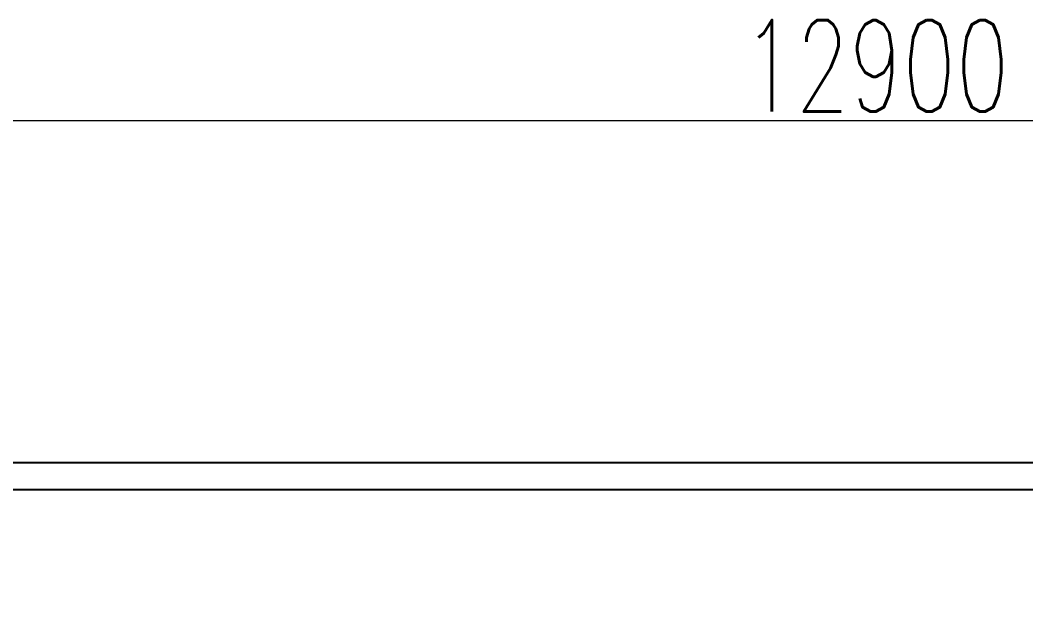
# Model space of a CAD drawing. Extents: x 225000 to 2157367, y 208400 to 840900.
# Drawn here: x 500698 to 506196, y 421947 to 425169 of the extents above; entities that cross this region are included whole.
import ezdxf

# ---------------------------------------------------------------- set-up
doc = ezdxf.new("R2010")
doc.units = 0
doc.header["$LTSCALE"] = 10
doc.layers.add('Data Center Layout_L20$0$MACHINE-DIM', color=252, linetype='Continuous')
doc.layers.add('Data Center Layout_L20$0$STEEL1', color=252, linetype='Continuous', lineweight=0)
doc.styles.add('Data Center Layout_L20$0$型式1', font='simplex.shx', dxfattribs={"width": 0.68, "bigfont": 'chineset.shx'})
doc.dimstyles.new('Data Center Layout_L20$0$DIM-50-00', dxfattribs={"dimscale": 0, "dimtxt": 150, "dimasz": 50, "dimexe": 0, "dimexo": 0.1, "dimgap": 50, "dimtad": 1, "dimdec": 1, "dimdsep": 46, "dimtxsty": 'Data Center Layout_L20$0$型式1', "dimblk": 'Data Center Layout_L20$0$_Dot', "dimcen": 0, "dimclrd": 256, "dimclre": 256, "dimclrt": 256, "dimadec": 0, "dimazin": 0, "dimtfac": 0.8, "dimtdec": 1, "dimtmove": 2, "dimatfit": 3, "dimldrblk": 'Data Center Layout_L20$0$_ArchTick', "dimfxl": 1, "dimtolj": 1, "dimlwd": 13, "dimlwe": 9, "dimarcsym": 0})

# ---------------------------------------------------------------- blocks, each defined once
blk = doc.blocks.new('Data Center Layout_L20$0$_Dot')
at = {"layer": 'Data Center Layout_L20$0$MACHINE-DIM', "color": 0, "lineweight": -2}
blk.add_line((-0.5, 0), (-1, 0), dxfattribs=at)
at = {"layer": 'Data Center Layout_L20$0$MACHINE-DIM', "color": 0, "const_width": 0.5}
blk.add_lwpolyline([(-0.25, 0, 1), (0.25, 0, 1)], format="xyb", close=True, dxfattribs=at)
blk = doc.blocks.new('*D55')
at = {"layer": 'Data Center Layout_L20$0$STEEL1', "lineweight": 9, "transparency": 16777216}
for p, q in [((498925.6, 222602.4), (498925.6, 224618.6)), ((511825.6, 222602.4), (511825.6, 224618.6))]:
    blk.add_line(p, q, dxfattribs=at)
at = {"layer": 'Data Center Layout_L20$0$STEEL1', "lineweight": 13, "transparency": 16777216}
blk.add_line((511775.6, 224618.6), (498975.6, 224618.6), dxfattribs=at)
at = {"layer": 'DEFPOINTS', "color": 0, "transparency": 16777216}
for p in [(498925.6, 224618.6), (498925.6, 222602.3), (511825.6, 222602.3)]:
    blk.add_point(p, dxfattribs=at)
at = {"layer": 'Data Center Layout_L20$0$STEEL1', "lineweight": 13, "transparency": 16777216, "xscale": 50, "yscale": 50, "zscale": 50, "rotation": 180}
blk.add_blockref('Data Center Layout_L20$0$_Dot', (498925.6, 224618.6), dxfattribs=at)
at = {"layer": 'Data Center Layout_L20$0$STEEL1', "lineweight": 13, "transparency": 16777216, "xscale": 50, "yscale": 50, "zscale": 50}
blk.add_blockref('Data Center Layout_L20$0$_Dot', (511825.6, 224618.6), dxfattribs=at)
at = {"layer": 'Data Center Layout_L20$0$STEEL1', "transparency": 16777216, "insert": (505375.6, 224918.6), "char_height": 500, "attachment_point": 5, "style": 'Data Center Layout_L20$0$型式1'}
blk.add_mtext('\\A1;12900', dxfattribs=at)
blk = doc.blocks.new('Data Center Layout_L20$0$_ArchTick')
at = {"layer": 'Data Center Layout_L20$0$MACHINE-DIM', "color": 0, "const_width": 0.15}
blk.add_lwpolyline([(-0.5, -0.5), (0.5, 0.5)], dxfattribs=at)
blk = doc.blocks.new('Data Center Layout_L20')
blk.add_lwpolyline([(498775.59, 218852.31), (498775.59, 222752.31), (511975.59, 222752.31), (511975.59, 222502.31), (511825.59, 222502.31), (511825.59, 222602.31), (498925.59, 222602.31), (498925.59, 218852.31)])
at = {"layer": 'Data Center Layout_L20$0$STEEL1'}
dim = blk.add_linear_dim(base=(498925.59, 224618.6), p1=(511825.59, 222602.31), p2=(498925.59, 222602.31), dimstyle='Data Center Layout_L20$0$DIM-50-00', override={"dimscale": 1, "dimtxt": 500}, dxfattribs=at)
dim.commit()
dim.dimension.update_dxf_attribs({"geometry": '*D55', "text_midpoint": (505375.59, 224918.6)})

msp = doc.modelspace()

# ---------------------------------------------------------------- block references
msp.add_blockref('Data Center Layout_L20', (0, 200000))

doc.saveas('drawing.dxf')
